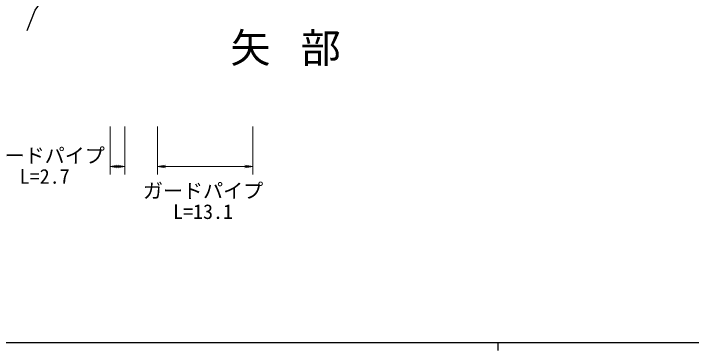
# Model space of a CAD drawing. Units: millimetres, scale not verified. Extents: x 40000 to 680000, y 20000 to 380000.
# Drawn here: x 307607 to 392118, y 204000 to 246016 of the extents above; entities that cross this region are included whole.
import ezdxf
from ezdxf.enums import TextEntityAlignment as Align

# ---------------------------------------------------------------- set-up
doc = ezdxf.new("R2010")
doc.units = ezdxf.units.MM
doc.header["$LTSCALE"] = 1000
doc.linetypes.add('DASHED', pattern=[7.5, 6, -1.5])
for name, color, linetype, lineweight in [('M-BGD', 7, 'Continuous', 25), ('M-BMK-HTXT', 7, 'Continuous', 13), ('M-STR-HTXT', 7, 'Continuous', 13), ('M-TTL-BAND', 7, 'Continuous', 25)]:
    doc.layers.add(name, color=color, linetype=linetype, lineweight=lineweight)
doc.styles.add('ＭＳ ゴシック', font='')
doc.styles.get('ＭＳ ゴシック').set_extended_font_data('MS Gothic')

# ---------------------------------------------------------------- blocks, each defined once
blk = doc.blocks.new('open_arrow')
at = {"color": 0, "linetype": 'Continuous', "lineweight": -2}
blk.add_lwpolyline([(7.5, 1.25), (0, 0), (7.5, -1.25)], dxfattribs=at)

msp = doc.modelspace()

# ---------------------------------------------------------------- linework, layer by layer
at = {"layer": 'M-BGD', "linetype": 'DASHED'}
msp.add_lwpolyline([(309294, 243919), (310295, 246452), (317784, 256914)], dxfattribs=at)
at = {"layer": 'M-STR-HTXT'}
for p, q in [((319661, 225924), (319661, 231924)), ((321468, 225924), (321468, 231924)), ((325567, 231924), (325567, 225924)), ((337452, 231924), (337452, 225924)), ((319661, 226924), (321468, 226924)), ((325567, 226924), (337452, 226924))]:
    msp.add_line(p, q, dxfattribs=at)
at = {"layer": 'M-TTL-BAND'}
for p, q in [((40000, 205000), (579000, 205000)), ((368000, 205000), (368000, 204000))]:
    msp.add_line(p, q, dxfattribs=at)

# ---------------------------------------------------------------- block references
at = {"layer": 'M-STR-HTXT', "xscale": 133, "yscale": 133}
for p in [(319661, 226924), (325567, 226924)]:
    msp.add_blockref('open_arrow', p, dxfattribs=at)
at = {"layer": 'M-STR-HTXT', "xscale": 133, "yscale": 133, "rotation": 180}
for p in [(321468, 226924), (337452, 226924)]:
    msp.add_blockref('open_arrow', p, dxfattribs=at)

# ---------------------------------------------------------------- texts
at = {"layer": 'M-BMK-HTXT', "insert": (334653, 239484), "char_height": 3666, "attachment_point": 7, "style": 'ＭＳ ゴシック'}
msp.add_mtext('\\T1.75;矢部', dxfattribs=at)
at = {"layer": 'M-STR-HTXT', "style": 'ＭＳ ゴシック'}
for s, p in [('ガードパイプ', (311485, 226839)), ('L=2.7', (311485, 224240)), ('ガードパイプ', (331229, 222445)), ('L=13.1', (331229, 219847))]:
    msp.add_text(s, height=1833, dxfattribs=at).set_placement(p, align=Align.BOTTOM_CENTER)

doc.saveas('drawing.dxf')
